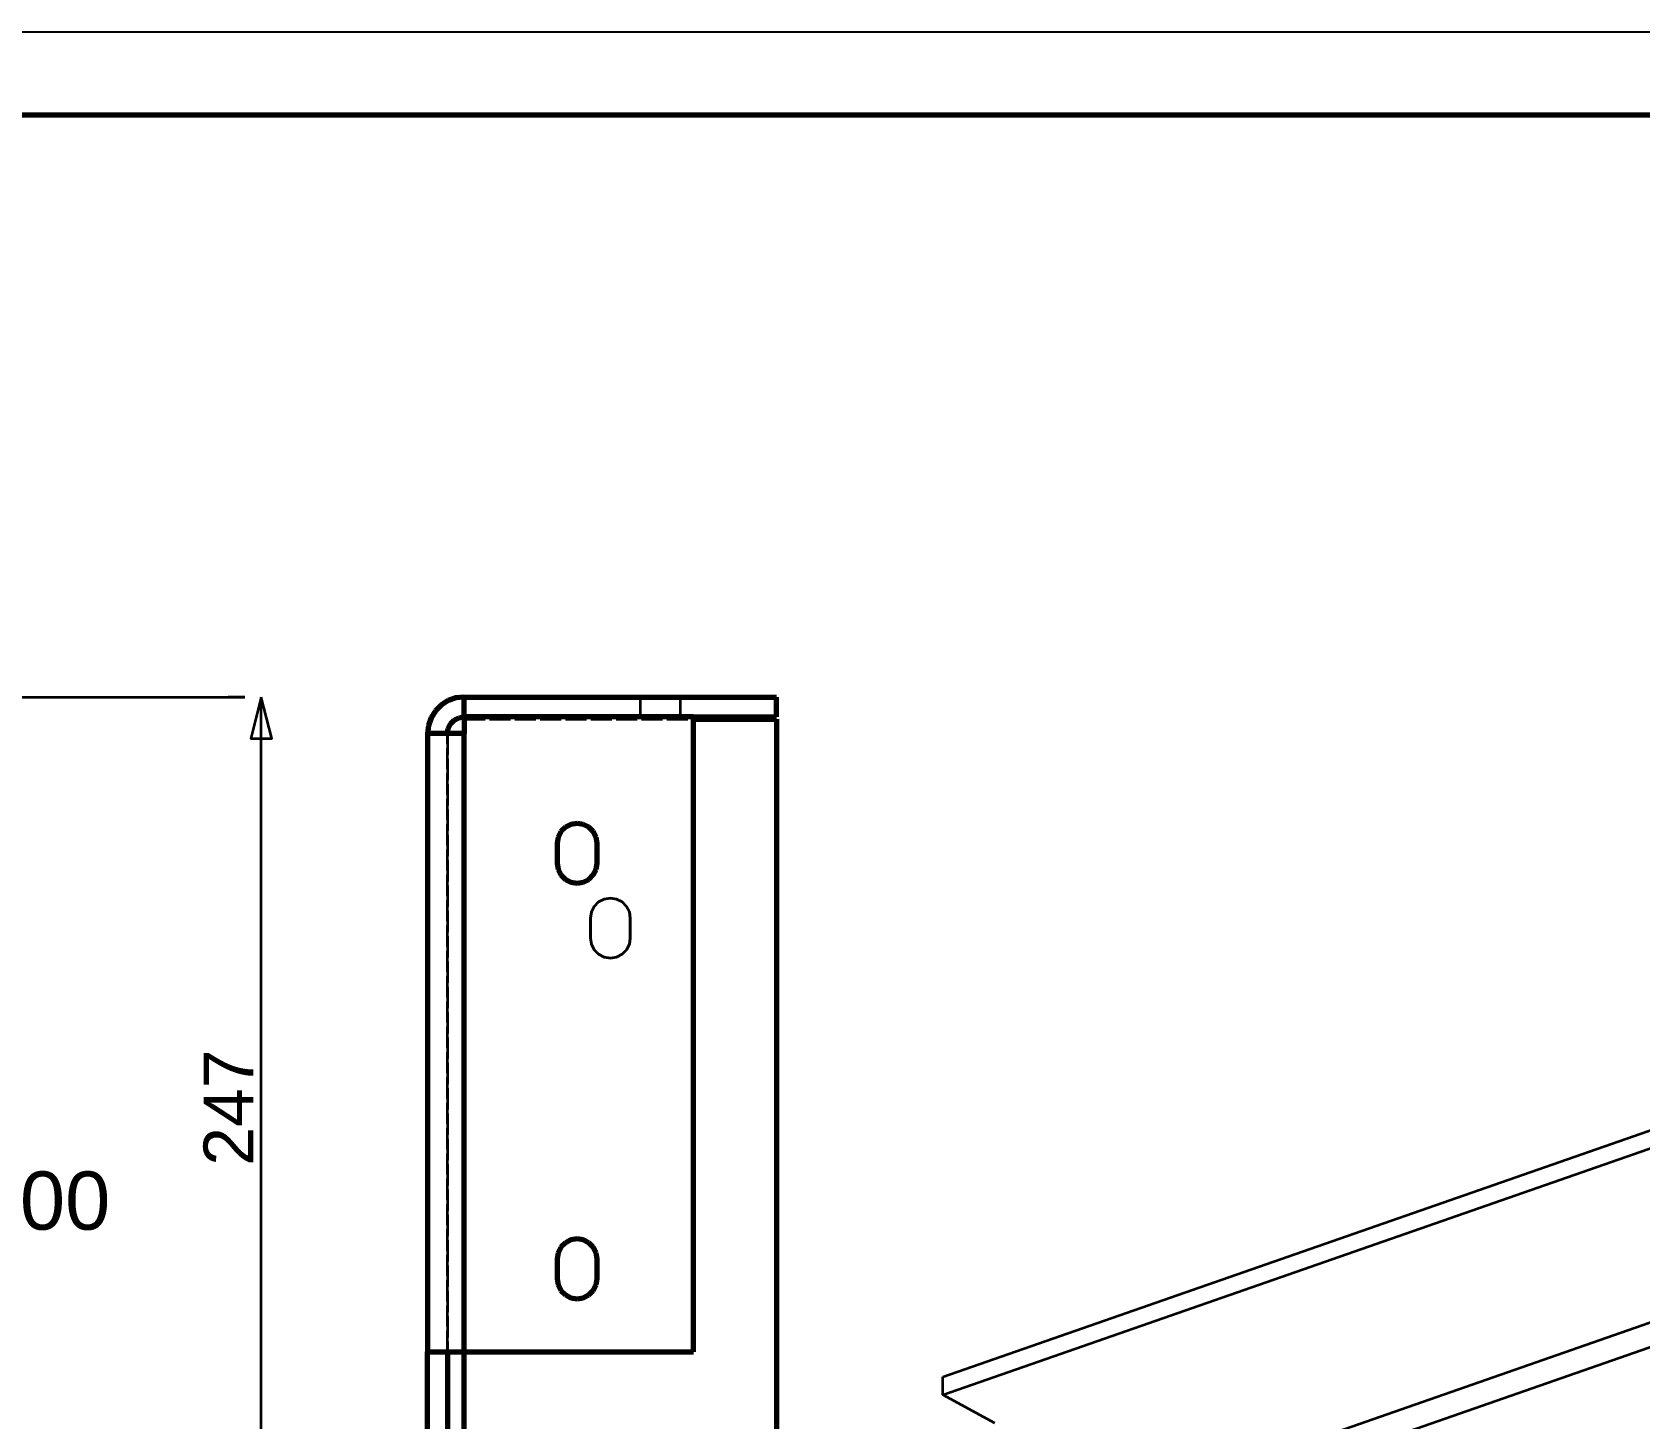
# Model space of a CAD drawing. Header units: millimetres. Extents: x 0 to 420, y 0 to 297.
# Drawn here: x 220 to 316.7, y 213.6 to 297 of the extents above; entities that cross this region are included whole.
import ezdxf
from ezdxf.enums import TextEntityAlignment as Align

# ---------------------------------------------------------------- set-up
doc = ezdxf.new("R2010")
doc.units = ezdxf.units.MM
doc.linetypes.add('DASHED', pattern=[1.524, 1.27, -0.254])
doc.styles.add('GOST', font='Arial')

msp = doc.modelspace()

# ---------------------------------------------------------------- linework, layer by layer
at = {"color": 7, "lineweight": 35}
for p, q in [((217.8, 257), (232.8, 257)), ((232.8, 257), (231.8, 257)), ((233.8, 207.6), (233.8, 257))]:
    msp.add_line(p, q, dxfattribs=at)
at = {"color": 1, "lineweight": 70}
for p, q in [((244.628, 256.52), (244.28, 256.172)), ((245.045, 256.782), (244.628, 256.52)), ((245.51, 256.945), (245.045, 256.782)), ((246, 257), (245.51, 256.945)), ((246, 255.8), (246, 257)), ((246, 257), (264.8, 257)), ((264.8, 255.8), (264.8, 257)), ((244.018, 255.755), (243.855, 255.29)), ((244.28, 256.172), (244.018, 255.755)), ((245.049, 255.109), (245.191, 255.388)), ((245.191, 255.388), (245.412, 255.609)), ((245.412, 255.609), (245.691, 255.751)), ((245.691, 255.751), (246, 255.8)), ((246, 255.8), (246, 254.8)), ((259.8, 255.8), (246, 255.8)), ((259.8, 217.6), (259.8, 255.8)), ((259.8, 255.8), (264.8, 255.8)), ((259.8, 255.659), (264.8, 255.659)), ((264.8, 255.659), (264.8, 167.341)), ((243.855, 255.29), (243.8, 254.8)), ((243.8, 254.8), (243.8, 217.6)), ((243.814, 254.8), (243.8, 254.8)), ((243.855, 254.8), (243.814, 254.8)), ((243.923, 254.8), (243.855, 254.8)), ((244.018, 254.8), (243.923, 254.8)), ((244.137, 254.8), (244.018, 254.8)), ((244.28, 254.8), (244.137, 254.8)), ((244.444, 254.8), (244.28, 254.8)), ((244.628, 254.8), (244.444, 254.8)), ((244.83, 254.8), (244.628, 254.8)), ((245.045, 254.8), (244.83, 254.8)), ((245, 254.8), (245.049, 255.109)), ((245.273, 254.8), (245.045, 254.8)), ((245.51, 254.8), (245.273, 254.8)), ((245.754, 254.8), (245.51, 254.8)), ((246, 254.8), (245.754, 254.8)), ((246, 217.6), (246, 254.8)), ((251.829, 248.905), (251.659, 248.571)), ((252.095, 249.171), (251.829, 248.905)), ((252.429, 249.341), (252.095, 249.171)), ((252.8, 249.4), (252.429, 249.341)), ((253.171, 249.341), (252.8, 249.4)), ((253.505, 249.171), (253.171, 249.341)), ((253.771, 248.905), (253.505, 249.171)), ((253.941, 248.571), (253.771, 248.905)), ((251.659, 248.571), (251.6, 248.2)), ((251.6, 248.2), (251.6, 247)), ((254, 248.2), (253.941, 248.571)), ((254, 247), (254, 248.2)), ((251.6, 247), (251.659, 246.629)), ((253.941, 246.629), (254, 247)), ((251.659, 246.629), (251.829, 246.295)), ((251.829, 246.295), (252.095, 246.029)), ((252.095, 246.029), (252.429, 245.859)), ((252.429, 245.859), (252.8, 245.8)), ((252.8, 245.8), (253.171, 245.859)), ((253.171, 245.859), (253.505, 246.029)), ((253.505, 246.029), (253.771, 246.295)), ((253.771, 246.295), (253.941, 246.629)), ((252.8, 224.4), (252.429, 224.341)), ((253.171, 224.341), (252.8, 224.4)), ((251.659, 223.571), (251.6, 223.2)), ((251.829, 223.905), (251.659, 223.571)), ((252.095, 224.171), (251.829, 223.905)), ((252.429, 224.341), (252.095, 224.171)), ((253.505, 224.171), (253.171, 224.341)), ((253.771, 223.905), (253.505, 224.171)), ((253.941, 223.571), (253.771, 223.905)), ((254, 223.2), (253.941, 223.571)), ((251.6, 223.2), (251.6, 222)), ((254, 222), (254, 223.2)), ((251.6, 222), (251.659, 221.629)), ((251.659, 221.629), (251.829, 221.295)), ((253.771, 221.295), (253.941, 221.629)), ((253.941, 221.629), (254, 222)), ((251.829, 221.295), (252.095, 221.029)), ((252.095, 221.029), (252.429, 220.859)), ((252.429, 220.859), (252.8, 220.8)), ((252.8, 220.8), (253.171, 220.859)), ((253.171, 220.859), (253.505, 221.029)), ((253.505, 221.029), (253.771, 221.295)), ((243.8, 217.6), (243.814, 217.6)), ((243.8, 217.349), (243.8, 217.6)), ((243.8, 216.61), (243.8, 217.349)), ((243.814, 217.6), (243.855, 217.6)), ((243.855, 217.6), (243.923, 217.6)), ((243.923, 217.6), (244.018, 217.6)), ((244.018, 217.6), (244.137, 217.6)), ((244.137, 217.6), (244.28, 217.6)), ((244.28, 217.6), (244.444, 217.6)), ((244.444, 217.6), (244.628, 217.6)), ((244.628, 217.6), (244.83, 217.6)), ((244.83, 217.6), (245.045, 217.6)), ((245, 217.6), (245, 217.349)), ((245, 217.349), (245, 216.61)), ((245.045, 217.6), (245.273, 217.6)), ((245.273, 217.6), (245.51, 217.6)), ((245.51, 217.6), (245.754, 217.6)), ((245.754, 217.6), (246, 217.6)), ((246, 217.6), (259.8, 217.6)), ((246, 197.6), (246, 217.6)), ((243.8, 215.418), (243.8, 216.61)), ((245, 216.61), (245, 215.418)), ((243.8, 213.835), (243.8, 215.418)), ((245, 215.418), (245, 213.835)), ((243.8, 211.939), (243.8, 213.835)), ((245, 213.835), (245, 211.939))]:
    msp.add_line(p, q, dxfattribs=at)
at = {"color": 5, "linetype": 'DASHED', "lineweight": 35}
for p, q in [((244.628, 256.52), (244.28, 256.172)), ((245.045, 256.782), (244.628, 256.52)), ((245.51, 256.945), (245.045, 256.782)), ((246, 257), (245.51, 256.945)), ((246, 257), (246, 255.8)), ((264.8, 257), (246, 257)), ((246, 255.8), (246, 257)), ((246, 255.8), (246, 257)), ((256.6, 257), (256.6, 255.8)), ((256.6, 257), (256.63, 257)), ((256.6, 257), (256.6, 255.8)), ((256.63, 257), (256.6, 257)), ((256.6, 257), (256.6, 255.8)), ((256.6, 257), (256.63, 257)), ((256.6, 257), (256.6, 255.8)), ((256.63, 257), (256.6, 257)), ((256.63, 257), (256.719, 257)), ((256.719, 257), (256.63, 257)), ((256.63, 257), (256.719, 257)), ((256.719, 257), (256.63, 257)), ((256.719, 257), (256.862, 257)), ((256.862, 257), (256.719, 257)), ((256.719, 257), (256.862, 257)), ((256.862, 257), (256.719, 257)), ((256.862, 257), (257.052, 257)), ((257.052, 257), (256.862, 257)), ((256.862, 257), (257.052, 257)), ((257.052, 257), (256.862, 257)), ((257.052, 257), (257.279, 257)), ((257.279, 257), (257.052, 257)), ((257.052, 257), (257.279, 257)), ((257.279, 257), (257.052, 257)), ((257.279, 257), (257.533, 257)), ((257.533, 257), (257.279, 257)), ((257.279, 257), (257.533, 257)), ((257.533, 257), (257.279, 257)), ((257.533, 257), (257.8, 257)), ((257.8, 257), (257.533, 257)), ((257.533, 257), (257.8, 257)), ((257.8, 257), (257.533, 257)), ((257.8, 257), (258.067, 257)), ((258.067, 257), (257.8, 257)), ((257.8, 257), (258.067, 257)), ((258.067, 257), (257.8, 257)), ((258.067, 257), (258.321, 257)), ((258.321, 257), (258.067, 257)), ((258.067, 257), (258.321, 257)), ((258.321, 257), (258.067, 257)), ((258.321, 257), (258.548, 257)), ((258.548, 257), (258.321, 257)), ((258.321, 257), (258.548, 257)), ((258.548, 257), (258.321, 257)), ((258.548, 257), (258.738, 257)), ((258.738, 257), (258.548, 257)), ((258.548, 257), (258.738, 257)), ((258.738, 257), (258.548, 257)), ((258.738, 257), (258.881, 257)), ((258.881, 257), (258.738, 257)), ((258.738, 257), (258.881, 257)), ((258.881, 257), (258.738, 257)), ((258.881, 257), (258.97, 257)), ((258.97, 257), (258.881, 257)), ((258.881, 257), (258.97, 257)), ((258.97, 257), (258.881, 257)), ((258.97, 257), (259, 257)), ((259, 257), (258.97, 257)), ((258.97, 257), (259, 257)), ((259, 257), (258.97, 257)), ((259, 257), (259, 255.8)), ((259, 257), (259, 255.8)), ((259, 257), (259, 255.8)), ((259, 257), (259, 255.8)), ((264.8, 255.8), (264.8, 257)), ((244.018, 255.755), (243.855, 255.29)), ((244.28, 256.172), (244.018, 255.755)), ((245.049, 255.109), (245.191, 255.388)), ((245.191, 255.388), (245.412, 255.609)), ((245.412, 255.609), (245.691, 255.751)), ((245.691, 255.751), (246, 255.8)), ((246, 254.8), (246, 255.8)), ((246, 255.8), (259.8, 255.8)), ((246, 255.8), (259.8, 255.8)), ((246, 255.8), (264.8, 255.8)), ((246, 254.8), (246, 255.659)), ((246, 255.659), (259.8, 255.659)), ((246, 254.8), (246, 255.659)), ((246, 255.659), (264.8, 255.659)), ((256.63, 255.8), (256.6, 255.8)), ((256.6, 255.8), (256.63, 255.8)), ((256.63, 255.8), (256.6, 255.8)), ((256.6, 255.8), (256.63, 255.8)), ((256.719, 255.8), (256.63, 255.8)), ((256.63, 255.8), (256.719, 255.8)), ((256.719, 255.8), (256.63, 255.8)), ((256.63, 255.8), (256.719, 255.8)), ((256.862, 255.8), (256.719, 255.8)), ((256.719, 255.8), (256.862, 255.8)), ((256.862, 255.8), (256.719, 255.8)), ((256.719, 255.8), (256.862, 255.8)), ((257.052, 255.8), (256.862, 255.8)), ((256.862, 255.8), (257.052, 255.8)), ((257.052, 255.8), (256.862, 255.8)), ((256.862, 255.8), (257.052, 255.8)), ((257.279, 255.8), (257.052, 255.8)), ((257.052, 255.8), (257.279, 255.8)), ((257.279, 255.8), (257.052, 255.8)), ((257.052, 255.8), (257.279, 255.8)), ((257.533, 255.8), (257.279, 255.8)), ((257.279, 255.8), (257.533, 255.8)), ((257.533, 255.8), (257.279, 255.8)), ((257.279, 255.8), (257.533, 255.8)), ((257.8, 255.8), (257.533, 255.8)), ((257.533, 255.8), (257.8, 255.8)), ((257.8, 255.8), (257.533, 255.8)), ((257.533, 255.8), (257.8, 255.8)), ((258.067, 255.8), (257.8, 255.8)), ((257.8, 255.8), (258.067, 255.8)), ((258.067, 255.8), (257.8, 255.8)), ((257.8, 255.8), (258.067, 255.8)), ((258.321, 255.8), (258.067, 255.8)), ((258.067, 255.8), (258.321, 255.8)), ((258.321, 255.8), (258.067, 255.8)), ((258.067, 255.8), (258.321, 255.8)), ((258.548, 255.8), (258.321, 255.8)), ((258.321, 255.8), (258.548, 255.8)), ((258.548, 255.8), (258.321, 255.8)), ((258.321, 255.8), (258.548, 255.8)), ((258.738, 255.8), (258.548, 255.8)), ((258.548, 255.8), (258.738, 255.8)), ((258.738, 255.8), (258.548, 255.8)), ((258.548, 255.8), (258.738, 255.8)), ((258.881, 255.8), (258.738, 255.8)), ((258.738, 255.8), (258.881, 255.8)), ((258.881, 255.8), (258.738, 255.8)), ((258.738, 255.8), (258.881, 255.8)), ((258.97, 255.8), (258.881, 255.8)), ((258.881, 255.8), (258.97, 255.8)), ((258.97, 255.8), (258.881, 255.8)), ((258.881, 255.8), (258.97, 255.8)), ((259, 255.8), (258.97, 255.8)), ((258.97, 255.8), (259, 255.8)), ((259, 255.8), (258.97, 255.8)), ((258.97, 255.8), (259, 255.8)), ((259.8, 217.6), (259.8, 255.8)), ((264.8, 255.659), (264.8, 167.341)), ((243.855, 255.29), (243.8, 254.8)), ((245, 254.8), (243.8, 254.8)), ((243.8, 254.8), (243.814, 254.8)), ((243.8, 168.2), (243.8, 254.8)), ((245, 254.8), (243.8, 254.8)), ((243.814, 254.8), (243.855, 254.8)), ((243.855, 254.8), (243.923, 254.8)), ((243.923, 254.8), (244.018, 254.8)), ((244.018, 254.8), (244.137, 254.8)), ((244.137, 254.8), (244.28, 254.8)), ((244.28, 254.8), (244.444, 254.8)), ((244.444, 254.8), (244.628, 254.8)), ((244.628, 254.8), (244.83, 254.8)), ((244.83, 254.8), (245.045, 254.8)), ((245, 254.8), (245.049, 255.109)), ((245.006, 254.8), (245, 254.8)), ((245, 217.6), (245, 254.8)), ((245, 254.8), (245, 168.2)), ((245, 254.8), (245.006, 254.8)), ((245.025, 254.8), (245.006, 254.8)), ((245.006, 254.8), (245.025, 254.8)), ((245.056, 254.8), (245.025, 254.8)), ((245.025, 254.8), (245.056, 254.8)), ((245.045, 254.8), (245.273, 254.8)), ((245.099, 254.8), (245.056, 254.8)), ((245.056, 254.8), (245.099, 254.8)), ((245.153, 254.8), (245.099, 254.8)), ((245.099, 254.8), (245.153, 254.8)), ((245.218, 254.8), (245.153, 254.8)), ((245.153, 254.8), (245.218, 254.8)), ((245.293, 254.8), (245.218, 254.8)), ((245.218, 254.8), (245.293, 254.8)), ((245.273, 254.8), (245.51, 254.8)), ((245.377, 254.8), (245.293, 254.8)), ((245.293, 254.8), (245.377, 254.8)), ((245.468, 254.8), (245.377, 254.8)), ((245.377, 254.8), (245.468, 254.8)), ((245.566, 254.8), (245.468, 254.8)), ((245.468, 254.8), (245.566, 254.8)), ((245.51, 254.8), (245.754, 254.8)), ((245.67, 254.8), (245.566, 254.8)), ((245.566, 254.8), (245.67, 254.8)), ((245.777, 254.8), (245.67, 254.8)), ((245.67, 254.8), (245.777, 254.8)), ((245.754, 254.8), (246, 254.8)), ((245.888, 254.8), (245.777, 254.8)), ((245.777, 254.8), (245.888, 254.8)), ((246, 254.8), (245.888, 254.8)), ((245.888, 254.8), (246, 254.8)), ((251.659, 248.571), (251.829, 248.905)), ((251.829, 248.905), (252.095, 249.171)), ((252.095, 249.171), (252.429, 249.341)), ((252.429, 249.341), (252.8, 249.4)), ((252.8, 249.4), (253.171, 249.341)), ((253.171, 249.341), (253.505, 249.171)), ((253.505, 249.171), (253.771, 248.905)), ((253.771, 248.905), (253.941, 248.571)), ((251.6, 248.2), (251.659, 248.571)), ((251.6, 247), (251.6, 248.2)), ((253.941, 248.571), (254, 248.2)), ((254, 248.2), (254, 247)), ((251.659, 246.629), (251.6, 247)), ((254, 247), (253.941, 246.629)), ((251.829, 246.295), (251.659, 246.629)), ((252.095, 246.029), (251.829, 246.295)), ((252.429, 245.859), (252.095, 246.029)), ((252.8, 245.8), (252.429, 245.859)), ((253.171, 245.859), (252.8, 245.8)), ((253.505, 246.029), (253.171, 245.859)), ((253.771, 246.295), (253.505, 246.029)), ((253.941, 246.629), (253.771, 246.295)), ((254.429, 244.841), (254.095, 244.671)), ((254.095, 244.671), (254.429, 244.841)), ((254.8, 244.9), (254.429, 244.841)), ((254.429, 244.841), (254.8, 244.9)), ((255.171, 244.841), (254.8, 244.9)), ((254.8, 244.9), (255.171, 244.841)), ((255.505, 244.671), (255.171, 244.841)), ((255.171, 244.841), (255.505, 244.671)), ((253.659, 244.071), (253.6, 243.7)), ((253.6, 243.7), (253.659, 244.071)), ((253.829, 244.405), (253.659, 244.071)), ((253.659, 244.071), (253.829, 244.405)), ((254.095, 244.671), (253.829, 244.405)), ((253.829, 244.405), (254.095, 244.671)), ((255.771, 244.405), (255.505, 244.671)), ((255.505, 244.671), (255.771, 244.405)), ((255.941, 244.071), (255.771, 244.405)), ((255.771, 244.405), (255.941, 244.071)), ((256, 243.7), (255.941, 244.071)), ((255.941, 244.071), (256, 243.7)), ((253.6, 242.5), (253.6, 243.7)), ((253.6, 243.7), (253.6, 242.5)), ((256, 243.7), (256, 242.5)), ((256, 242.5), (256, 243.7)), ((253.6, 242.5), (253.659, 242.129)), ((253.659, 242.129), (253.6, 242.5)), ((253.659, 242.129), (253.829, 241.795)), ((253.829, 241.795), (253.659, 242.129)), ((255.771, 241.795), (255.941, 242.129)), ((255.941, 242.129), (255.771, 241.795)), ((255.941, 242.129), (256, 242.5)), ((256, 242.5), (255.941, 242.129)), ((253.829, 241.795), (254.095, 241.529)), ((254.095, 241.529), (253.829, 241.795)), ((254.095, 241.529), (254.429, 241.359)), ((254.429, 241.359), (254.095, 241.529)), ((254.429, 241.359), (254.8, 241.3)), ((254.8, 241.3), (254.429, 241.359)), ((254.8, 241.3), (255.171, 241.359)), ((255.171, 241.359), (254.8, 241.3)), ((255.171, 241.359), (255.505, 241.529)), ((255.505, 241.529), (255.171, 241.359)), ((255.505, 241.529), (255.771, 241.795)), ((255.771, 241.795), (255.505, 241.529)), ((252.429, 224.341), (252.8, 224.4)), ((252.8, 224.4), (253.171, 224.341)), ((251.6, 223.2), (251.659, 223.571)), ((251.659, 223.571), (251.829, 223.905)), ((251.829, 223.905), (252.095, 224.171)), ((252.095, 224.171), (252.429, 224.341)), ((253.171, 224.341), (253.505, 224.171)), ((253.505, 224.171), (253.771, 223.905)), ((253.771, 223.905), (253.941, 223.571)), ((253.941, 223.571), (254, 223.2)), ((251.6, 222), (251.6, 223.2)), ((254, 223.2), (254, 222)), ((251.659, 221.629), (251.6, 222)), ((251.829, 221.295), (251.659, 221.629)), ((253.941, 221.629), (253.771, 221.295)), ((254, 222), (253.941, 221.629)), ((252.095, 221.029), (251.829, 221.295)), ((252.429, 220.859), (252.095, 221.029)), ((252.8, 220.8), (252.429, 220.859)), ((253.171, 220.859), (252.8, 220.8)), ((253.505, 221.029), (253.171, 220.859)), ((253.771, 221.295), (253.505, 221.029)), ((243.8, 217.6), (245, 217.6)), ((245, 217.6), (243.8, 217.6)), ((245, 217.6), (245.006, 217.6)), ((245.006, 217.6), (245.025, 217.6)), ((245.025, 217.6), (245.056, 217.6)), ((245.056, 217.6), (245.099, 217.6)), ((245.099, 217.6), (245.153, 217.6)), ((245.153, 217.6), (245.218, 217.6)), ((245.218, 217.6), (245.293, 217.6)), ((245.293, 217.6), (245.377, 217.6)), ((245.377, 217.6), (245.468, 217.6)), ((245.468, 217.6), (245.566, 217.6)), ((245.566, 217.6), (245.67, 217.6)), ((245.67, 217.6), (245.777, 217.6)), ((245.777, 217.6), (245.888, 217.6)), ((245.888, 217.6), (246, 217.6)), ((246, 217.6), (259.8, 217.6))]:
    msp.add_line(p, q, dxfattribs=at)
at = {"color": 1, "lineweight": 35}
for p, q in [((274.8, 216.097), (392.132, 257)), ((274.8, 215.017), (392.132, 255.92)), ((392.243, 245.467), (287.325, 208.892)), ((287.95, 207.652), (392.243, 244.009)), ((274.8, 215.017), (274.8, 216.097)), ((277.923, 213.316), (274.8, 215.017))]:
    msp.add_line(p, q, dxfattribs=at)
at = {"color": 7, "lineweight": 25}
msp.add_lwpolyline([(0, 0), (420, 0), (420, 297), (0, 297)], close=True, dxfattribs=at)
at = {"color": 7, "lineweight": 70}
msp.add_lwpolyline([(20, 5), (415, 5), (415, 292), (20, 292)], close=True, dxfattribs=at)
at = {"color": 7, "lineweight": 35}
msp.add_lwpolyline([(233.8, 257), (233.175, 254.5), (234.425, 254.5)], close=True, dxfattribs=at)

# ---------------------------------------------------------------- texts
at = {"color": 7, "style": 'GOST'}
msp.add_text('247', height=3, rotation=90, dxfattribs=at).set_placement((231.8, 232.3), align=Align.MIDDLE)
msp.add_text('Ø100', height=3.5, dxfattribs=at).set_placement((212.756, 224.956))

doc.saveas('drawing.dxf')
